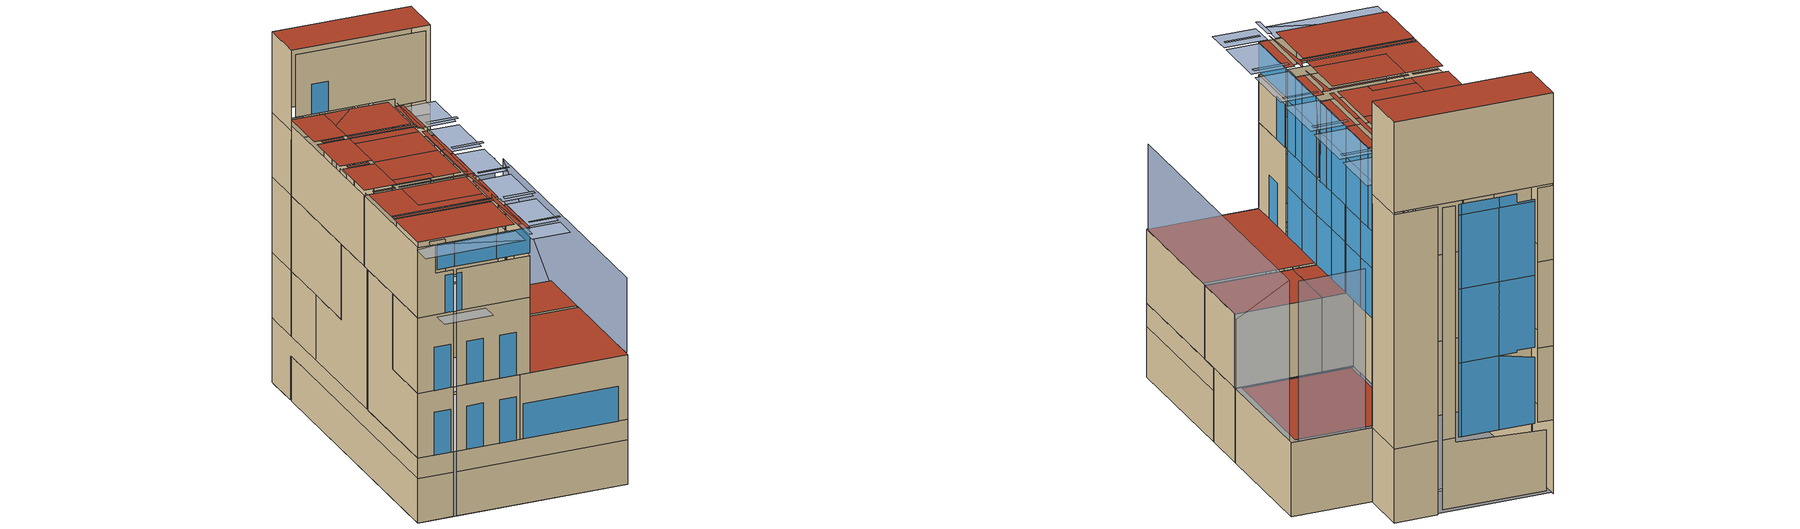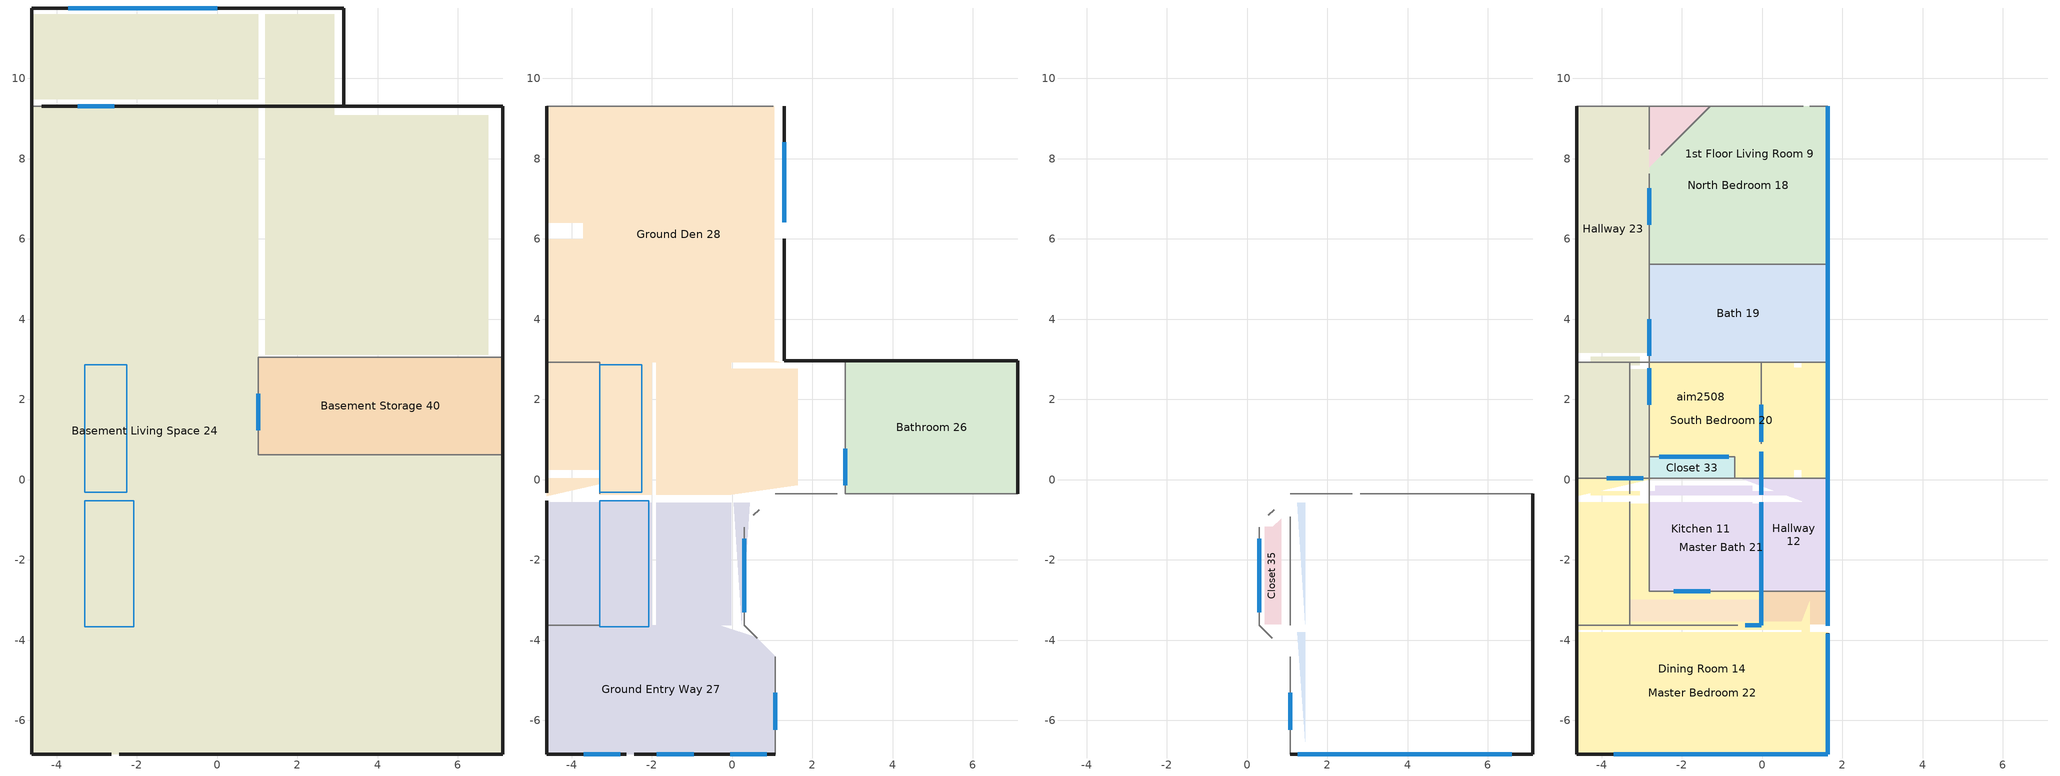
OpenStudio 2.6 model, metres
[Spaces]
Basement Living Space 24
 floor to Ground Den 28: 0.77,9.08 0.77,0.49 2.68,0.49 2.68,-0.12 -1.85,-0.32 -1.85,2.91 -2.25,2.91 -2.25,2.86 -3.3,2.86 -3.3,-0.32 -4.37,-0.32 -4.37,6.05 -3.66,6.05 -3.66,6.45 -4.37,6.45 -4.37,9.08 z0
 floor to Bathroom 26: 7.12,0.49 7.12,-0.35 2.82,-0.35 2.82,0.49 z0
 floor to Garage 16: 7.12,-0.35 7.12,-6.84 1.07,-6.84 1.07,-0.35 z0
 floor to Ground Entry Way 27: 0.9,-0.52 0.3,-1.12 0.3,-3.62 1.07,-4.4 1.07,-6.84 -4.62,-6.84 -4.62,-0.52 -3.3,-0.52 -3.3,-3.67 -2.07,-3.67 -2.07,-0.52 z0
 floor to Closet 35: 1.07,-0.35 1.07,-4.4 0.3,-3.62 0.3,-1.12 z0
 floor ground: 2.92,11.6 2.92,9.08 6.76,9.08 6.76,3.12 1.2,3.12 1.2,11.6 z-3.66; 1.02,11.6 1.02,9.48 -4.62,9.48 -4.62,11.6 z-3.66; 1.02,9.28 1.02,0.62 7.12,0.62 7.12,-6.84 -4.62,-6.84 -4.62,9.28 z-3.66
 wall outside: -2.44,-6.84 7.12,-6.84 7.12,0.62 / -4.62,9.28 -4.62,-6.84 -2.64,-6.84 z-3.66:-1.16; -2.44,-6.84 7.12,-6.84 7.12,0.62 / -4.62,-6.84 -2.64,-6.84 z-1.16:0; -3.86,11.76 -4.62,11.76 -4.62,9.3 / 0,11.76 -0.15,11.76 -1.98,11.76 z0:3.66; -3.86,11.76 -4.62,11.76 -4.62,9.3 z3.66:7.92; -3.86,11.76 -4.62,11.76 -4.62,9.3 z7.92:11.58; 7.12,3.06 7.12,9.3 3.15,9.3 3.15,11.76 1.02,11.76 z-3.66:0; -3.48,9.3 -2.56,9.3 z12.32:14.02; -4.62,11.76 -4.62,9.3 / 3.15,9.3 3.15,11.76 z11.58:16.15; 3.15,11.76 -4.62,11.76 z11.68:16.15; 0,11.76 -0.15,11.76 -1.98,11.76 z3.66:7.32; 0,11.76 -0.15,11.76 -1.98,11.76 -3.71,11.76 z7.32:10.97; 0,11.76 -0.15,11.76 -1.98,11.76 z10.97:11.5; 3.15,9.3 3.15,11.76 1.02,11.76 z0:11.58; 0.78,11.76 0.18,11.76 z0:11.48; -4.62,11.76,0 -4.62,11.76,-3.66 -4.62,9.48,-3.66 -4.62,9.48,-1.16 -4.62,-6.84,-1.16 -4.62,-6.84,0; 0.78,11.76,0 0.78,11.76,-3.46 -4.27,11.76,-3.46 -4.27,11.76,-0.43 0.18,11.76,-0.23 0.18,11.76,0; 1.63,9.3,11.1 1.63,9.3,3.66 1.3,9.3,3.66 1.3,9.3,0 3.15,9.3,0 3.15,9.3,11.1; -4.37,9.3,15.85 -4.37,9.3,12.32 -3.48,9.3,12.32 -3.48,9.3,14.02 -2.56,9.3,14.02 -2.56,9.3,12.32 1.18,9.3,12.32 1.18,9.3,11.91 2.9,9.3,11.91 2.9,9.3,15.85; -1.98,11.76,3.66 -1.98,11.76,0 -3.71,11.76,0 -3.71,11.76,3.26; -1.98,11.76,7.32 -1.98,11.76,3.66 -2.85,11.76,3.66 -2.85,11.76,3.76 -3.71,11.76,3.76 -3.71,11.76,7.32; -1.98,11.76,11.5 -1.98,11.76,10.97 -3.71,11.76,10.97 -3.71,11.76,11.06 -2.85,11.76,11.06 -2.85,11.76,11.5
 wall to Ground Den 28: -4.62,9.3 1.02,9.3 z0:3.66
 wall to 1st Floor Living Room 9: -4.62,9.3 1.02,9.3 / 1.18,9.3 1.63,9.3 z3.66:7.92
 wall to Hallway 23: -4.62,9.3 -2.82,9.3 z7.92:11.1
 wall to Closet 36: -2.82,9.3 -1.3,9.3 z7.92:11.1
 wall to North Bedroom 18: -1.24,9.3 1.02,9.3 z7.92:11.58; 1.18,9.3 1.39,9.3 z7.97:11.1
 wall to Basement Storage 40: 1.02,1.23 1.02,2.14 z-3.66:-1.52; 7.12,0.62 1.02,0.62 1.02,3.06 z-1.16:0; 1.02,3.06 7.12,3.06 z-3.66:0; 7.12,0.62 1.02,0.62 z-3.66:-1.16; 1.02,0.62,-1.16 1.02,0.62,-3.66 1.02,1.23,-3.66 1.02,1.23,-1.52 1.02,2.14,-1.52 1.02,2.14,-3.66 1.02,3.06,-3.66 1.02,3.06,-1.16
 window: -3.48,9.3 -2.56,9.3 z12.32:14.02; 0,11.76 -0.15,11.76 / -0.15,11.76 -1.98,11.76 z0:3.66; 0,11.76 -0.15,11.76 / -0.15,11.76 -1.98,11.76 z3.66:7.32; 0,11.76 -0.15,11.76 / -0.15,11.76 -1.98,11.76 / -1.98,11.76 -3.71,11.76 z7.32:10.97; 0,11.76 -0.15,11.76 / -0.15,11.76 -1.98,11.76 z10.97:11.5; -1.98,11.76,3.66 -1.98,11.76,0 -3.71,11.76,0 -3.71,11.76,3.26; -1.98,11.76,7.32 -1.98,11.76,3.66 -2.85,11.76,3.66 -2.85,11.76,3.76 -3.71,11.76,3.76 -3.71,11.76,7.32; -1.98,11.76,11.5 -1.98,11.76,10.97 -3.71,11.76,10.97 -3.71,11.76,11.06 -2.85,11.76,11.06 -2.85,11.76,11.5
 window inside: 1.02,1.23 1.02,2.14 z-3.66:-1.52
 roof outside: 6.81,3.12 6.81,9.08 1.48,9.08 1.48,3.12 z0; 3.15,9.3 3.15,11.76 -4.62,11.76 -4.62,9.3 z16.15
 skylight inside (Construction #1): -2.25,-0.32 -2.25,2.86 -3.3,2.86 -3.3,-0.32 z0; -2.07,-3.67 -2.07,-0.52 -3.3,-0.52 -3.3,-3.67 z0
Basement Storage 40
 floor to Bathroom 26: 7.12,2.96 7.12,0.89 2.82,0.89 2.82,2.96 z0
 floor to Ground Den 28: 2.82,2.96 2.82,0.89 1.27,0.89 1.27,2.96 z0
 floor ground: 7.12,3.06 7.12,0.62 1.02,0.62 1.02,3.06 z-3.66
 wall outside: 7.12,0.62 7.12,3.06 z-3.66:0
Ground Entry Way 27
 floor to Master Bedroom 22: -3.3,-0.56 -3.3,-3.62 -4.62,-3.62 -4.62,-0.56 z7.92
 floor to Dining Room 14: -0.31,-3.62 0.6,-3.93 1.07,-4.4 1.07,-6.84 -4.62,-6.84 -4.62,-3.62 z3.66
 floor to Kitchen 11: -2,-0.57 -2,-3.62 -3.3,-3.62 -3.3,-0.57 z3.66; -0.03,-0.57 -0.03,-3.62 -1.89,-3.62 -1.89,-0.57 z3.66
 floor to Hallway 12: 0.44,-0.57 0.24,-3.6 0.03,-0.57 z3.66
 floor to Basement Living Space 24: -2.07,-0.52 -2.07,-3.67 -3.3,-3.67 -3.3,-0.52 z0
 wall outside: -0.05,-6.84 0.87,-6.84 / -1.88,-6.84 -0.96,-6.84 / -3.71,-6.84 -2.79,-6.84 z0:2.44; -2.44,-6.84,3.66 -2.44,-6.84,0 -1.88,-6.84,0 -1.88,-6.84,2.44 -0.96,-6.84,2.44 -0.96,-6.84,0 -0.05,-6.84,0 -0.05,-6.84,2.44 0.87,-6.84,2.44 0.87,-6.84,0 1.07,-6.84,0 1.07,-6.84,3.66; -4.62,-0.52,7.92 -4.62,-0.52,0 -4.62,-6.84,0 -4.62,-6.84,3.66 -4.62,-3.62,3.66 -4.62,-3.62,7.92; -4.62,-6.84,3.66 -4.62,-6.84,0 -3.71,-6.84,0 -3.71,-6.84,2.44 -2.79,-6.84,2.44 -2.79,-6.84,0 -2.64,-6.84,0 -2.64,-6.84,3.66
 wall to Kitchen 11: -3.3,-3.62 -3.3,-0.55 z3.66:7.92
 wall to Dining Room 14: -4.62,-3.62 -3.3,-3.62 z3.66:7.92
 wall to Garage 16: 1.07,-6.23 1.07,-5.31 z0:2.13; 1.07,-6.84,3.66 1.07,-6.84,0 1.07,-6.23,0 1.07,-6.23,2.13 1.07,-5.31,2.13 1.07,-5.31,0 1.07,-4.41,0 1.07,-4.41,3.66
 wall to Closet 35: 0.63,-3.96 0.3,-3.62 / 0.53,-0.89 0.67,-0.75 z0:3.66; 0.3,-3.31 0.3,-1.48 z0:2.13; 0.3,-3.62,3.66 0.3,-3.62,0 0.3,-3.31,0 0.3,-3.31,2.13 0.3,-1.48,2.13 0.3,-1.48,0 0.3,-1.19,0 0.3,-1.19,3.66
 window: -0.05,-6.84 0.87,-6.84 / -1.88,-6.84 -0.96,-6.84 / -3.71,-6.84 -2.79,-6.84 z0:2.44
 window inside: 1.07,-6.23 1.07,-5.31 / 0.3,-3.31 0.3,-1.48 z0:2.13
Ground Den 28
 floor to Hallway 23: -3.3,2.93 -3.3,0.25 -4.62,0.25 -4.62,2.93 z7.92
 floor to Master Bedroom 22: -2.65,0.03 -4.62,-0.41 -4.62,0.03 z7.92
 floor to 1st Floor Living Room 9: 1.05,9.3 1.05,2.96 1.22,2.93 -4.62,2.93 -4.62,6 -3.71,6 -3.71,6.4 -4.62,6.4 -4.62,9.3 z3.66
 floor to aim2508: -2,2.93 -2,-0.37 -3.3,-0.37 -3.3,2.93 z3.66; -0.03,2.93 -0.03,-0.37 -1.89,-0.37 -1.89,2.93 z3.66
 floor to Hallway 12: 1.63,2.76 1.63,-0.14 -0.03,-0.38 -0.03,2.76 z3.66
 floor to Basement Living Space 24: -2.25,2.86 -2.25,-0.32 -3.3,-0.32 -3.3,2.86 z0
 wall outside: -4.62,9.3 -4.62,6.2 / 2.82,2.96 1.3,2.96 1.3,6.01 z0:3.66; 1.3,6.41 1.3,8.41 z0:1.98; -4.62,2.93,7.92 -4.62,2.93,3.66 -4.62,6.2,3.66 -4.62,6.2,0 -4.62,-0.32,0 -4.62,-0.32,7.92; 1.3,6.41,3.66 1.3,6.41,1.98 1.3,8.41,1.98 1.3,8.41,0 1.3,9.3,0 1.3,9.3,3.66
 wall to 1st Floor Living Room 9: -3.3,2.93 -4.62,2.93 z3.66:7.92
 wall to aim2508: -3.3,-0.35 -3.3,2.93 z3.66:7.92
 wall to Garage 16: 1.07,-0.35 2.62,-0.35 z0:3.66
 wall to Bathroom 26: 2.82,-0.14 2.82,0.77 z0:2.13; 2.82,-0.35,3.66 2.82,-0.35,0 2.82,-0.14,0 2.82,-0.14,2.13 2.82,0.77,2.13 2.82,0.77,0 2.82,2.96,0 2.82,2.96,3.66
 window: 1.3,6.41 1.3,8.41 z0:1.98
 window inside: 2.82,-0.14 2.82,0.77 z0:2.13
 roof outside: 2.82,-0.35 2.82,2.96 1.65,2.96 1.65,-0.35 z3.66
Bathroom 26
 wall outside: 7.12,-0.35 7.12,2.96 2.82,2.96 z0:3.66
 wall to Garage 16: 2.82,-0.35 7.12,-0.35 z0:3.66
 roof outside: 7.12,-0.35 7.12,2.96 2.82,2.96 2.82,-0.35 z3.66
Garage 16
 floor to Hallway 12: 1.45,-0.57 1.45,-3.6 1.25,-0.57 z3.66
 floor to Dining Room 14: 1.45,-3.81 1.45,-6.53 1.25,-3.81 z3.66
 wall outside: 1.26,-6.84 6.59,-6.84 z0:1.98; 7.12,-6.84 7.12,-0.35 z0:3.66; 1.07,-6.84,3.66 1.07,-6.84,0 1.26,-6.84,0 1.26,-6.84,1.98 6.59,-6.84,1.98 6.59,-6.84,0 7.12,-6.84,0 7.12,-6.84,3.66
 wall to Closet 35: 1.07,-0.92 1.07,-3.62 z0:3.66
 window: 1.26,-6.84 6.59,-6.84 z0:1.98
 roof outside: 7.12,-6.84 7.12,-0.57 1.63,-0.57 1.63,-6.84 z3.66
Closet 35
 floor to Hallway 12: 0.84,-0.98 0.84,-3.6 0.44,-3.6 0.44,-1.18 0.64,-1.18 z3.66
Dining Room 14
 floor to Master Bedroom 22: 1.63,-3.8 1.63,-6.84 -4.62,-6.84 -4.62,-3.8 z7.92
 wall outside: -1.88,-6.84 -0.96,-6.84 / -0.05,-6.84 0.87,-6.84 / -3.71,-6.84 -2.79,-6.84 z3.66:6.1; -4.62,-3.62 -4.62,-6.84 z3.66:7.92; 1.63,-5.69 1.63,-4.78 z3.66:5.79; -2.44,-6.84,7.92 -2.44,-6.84,3.66 -1.88,-6.84,3.66 -1.88,-6.84,6.1 -0.96,-6.84,6.1 -0.96,-6.84,3.66 -0.05,-6.84,3.66 -0.05,-6.84,6.1 0.87,-6.84,6.1 0.87,-6.84,3.66 1.63,-6.84,3.66 1.63,-6.84,7.92; 1.63,-6.84,7.92 1.63,-6.84,3.66 1.63,-5.69,3.66 1.63,-5.69,5.79 1.63,-4.78,5.79 1.63,-4.78,3.66 1.63,-3.83,3.66 1.63,-3.83,7.92; -4.62,-6.84,7.92 -4.62,-6.84,3.66 -3.71,-6.84,3.66 -3.71,-6.84,6.1 -2.79,-6.84,6.1 -2.79,-6.84,3.66 -2.64,-6.84,3.66 -2.64,-6.84,7.92
 wall to Kitchen 11: -0.03,-3.62 -0.43,-3.62 z3.66:4.47; -0.03,-3.62 -0.43,-3.62 z4.47:5.28; -0.03,-3.62 -0.43,-3.62 z5.28:6.1; -0.03,-3.62 -0.43,-3.62 z6.1:7.92; -0.61,-3.62 -3.3,-3.62 z3.66:7.92
 window: -1.88,-6.84 -0.96,-6.84 / -0.05,-6.84 0.87,-6.84 / -3.71,-6.84 -2.79,-6.84 z3.66:6.1; 1.63,-5.69 1.63,-4.78 z3.66:5.79
 window inside: -0.03,-3.62 -0.43,-3.62 z3.66:4.47; -0.03,-3.62 -0.43,-3.62 z4.47:5.28; -0.03,-3.62 -0.43,-3.62 z5.28:6.1; -0.03,-3.62 -0.43,-3.62 z6.1:7.92
Master Bedroom 22
 wall outside: -2.44,-6.84 -2.18,-6.84 / 1.63,-4.86 1.63,-3.94 / -3.1,-6.84 -2.64,-6.84 z7.92:10.06; -4.62,0.03 -4.62,-6.84 z7.92:11.89; 1.63,-3.64 1.63,-2.78 z7.92:10.36; 1.63,-3.64 1.63,-2.78 z10.36:11.89; -3.53,-6.84 -2.56,-6.84 -0.2,-6.84 1.63,-6.84 1.63,-3.84 z10.46:11.89; -2.44,-6.84,10.26 -2.44,-6.84,10.06 -2.18,-6.84,10.06 -2.18,-6.84,7.92 1.63,-6.84,7.92 1.63,-6.84,10.26; 1.63,-6.84,10.27 1.63,-6.84,7.92 1.63,-4.86,7.92 1.63,-4.86,10.06 1.63,-3.94,10.06 1.63,-3.94,7.92 1.63,-3.83,7.92 1.63,-3.83,10.27; -4.62,-6.84,11.89 -4.62,-6.84,7.92 -3.1,-6.84,7.92 -3.1,-6.84,10.06 -2.64,-6.84,10.06 -2.64,-6.84,10.27 -3.65,-6.84,10.27 -3.65,-6.84,11.89
 wall to Hallway 23: -2.97,0.03 -3.88,0.03 z7.92:10.06; -2.82,0.03,11.89 -2.82,0.03,7.92 -2.97,0.03,7.92 -2.97,0.03,10.06 -3.88,0.03,10.06 -3.88,0.03,7.92 -4.62,0.03,7.92 -4.62,0.03,11.89
 wall to Master Bath 21: -2.82,-2.78 -2.82,0.03 z7.92:11.89; -1.3,-2.78 -2.21,-2.78 z7.92:10.06; 1.63,-2.78,11.89 1.63,-2.78,7.92 -1.3,-2.78,7.92 -1.3,-2.78,10.06 -2.21,-2.78,10.06 -2.21,-2.78,7.92 -2.82,-2.78,7.92 -2.82,-2.78,11.89
 window: -2.44,-6.84 -2.18,-6.84 / 1.63,-4.86 1.63,-3.94 / -3.1,-6.84 -2.64,-6.84 z7.92:10.06; 1.63,-3.64 1.63,-2.78 z7.92:10.36; 1.63,-3.64 1.63,-2.78 z10.36:11.89; -3.53,-6.84 -2.56,-6.84 / -2.56,-6.84 -0.2,-6.84 / -0.2,-6.84 1.63,-6.84 / 1.63,-6.84 1.63,-3.84 z10.46:11.89
 window inside: -2.97,0.03 -3.88,0.03 / -1.3,-2.78 -2.21,-2.78 z7.92:10.06
 roof outside: 1.63,-6.84 1.63,-3.84 1.19,-3.84 1.19,-6.84 z11.89; 1.19,-6.69 1.19,-3.03 0.98,-3.54 0.98,-3.74 z12.19; 0.98,-3.74 0.98,-3.54 -4.62,-3.54 -4.62,-3.74 z12.22; -3.06,-0.39 -3.06,-0.29 -4.27,-0.29 -4.27,-0.39 z12.22; 0.78,-6.84 0.78,-3.84 -4.62,-3.84 -4.62,-6.84 z12.22; 0.78,-3.44 0.78,-2.78 -2.82,-2.78 -2.82,-0.59 -4.62,-0.59 -4.62,-3.44 z12.22
1st Floor Living Room 9
 floor to Hallway 23: -2.82,9.3 -2.82,3.19 -4.62,3.19 -4.62,9.3 z7.92
 floor to Closet 36: -1.3,9.3 -2.82,7.78 -2.82,9.3 z7.92
 floor to North Bedroom 18: 1.63,9.3 1.63,5.37 -2.82,5.37 -2.82,7.78 -1.3,9.3 z7.92
 floor to Bath 19: 1.63,5.37 1.63,2.93 -2.82,2.93 -2.82,5.37 z7.92
 wall outside: -4.62,9.3 -4.62,2.93 z3.66:7.92; 1.63,2.92 1.63,4.55 1.63,6.19 1.63,7.77 1.63,9.3 z3.66:6.1; 1.63,2.92 1.63,4.55 1.63,6.19 1.63,7.77 1.63,9.3 z6.1:7.92
 wall to aim2508: -3.3,2.93 -0.03,2.93 z3.66:7.92
 window: 1.63,2.92 1.63,4.55 / 1.63,4.55 1.63,6.19 / 1.63,6.19 1.63,7.77 / 1.63,7.77 1.63,9.3 z3.66:6.1; 1.63,2.92 1.63,4.55 / 1.63,4.55 1.63,6.19 / 1.63,6.19 1.63,7.77 / 1.63,7.77 1.63,9.3 z6.1:7.92
Hallway 23
 wall outside: -4.62,9.3 -4.62,0.03 z7.92:11.89
 wall to Closet 36: -2.82,8.24 -2.82,9.3 z7.92:11.89
 wall to North Bedroom 18: -2.82,6.36 -2.82,7.27 z7.92:10.06; -2.82,5.37,11.89 -2.82,5.37,7.92 -2.82,6.36,7.92 -2.82,6.36,10.06 -2.82,7.27,10.06 -2.82,7.27,7.92 -2.82,7.63,7.92 -2.82,7.63,11.89
 wall to Bath 19: -2.82,3.08 -2.82,4 z7.92:10.06; -2.82,2.93,11.89 -2.82,2.93,7.92 -2.82,3.08,7.92 -2.82,3.08,10.06 -2.82,4,10.06 -2.82,4,7.92 -2.82,5.37,7.92 -2.82,5.37,11.89
 wall to Closet 33: -2.82,0.03 -2.82,0.57 z7.92:11.89
 wall to South Bedroom 20: -2.82,1.86 -2.82,2.78 z7.92:10.06; -2.82,0.57,11.89 -2.82,0.57,7.92 -2.82,1.86,7.92 -2.82,1.86,10.06 -2.82,2.78,10.06 -2.82,2.78,7.92 -2.82,2.93,7.92 -2.82,2.93,11.89
 window inside: -2.82,6.36 -2.82,7.27 / -2.82,3.08 -2.82,4 / -2.82,1.86 -2.82,2.78 z7.92:10.06
 roof outside: -2.82,0.03 -2.82,2.76 -4.62,2.76 -4.62,0.03 z12.22; -2.82,3.16 -2.82,6.01 -4.62,6.01 -4.62,3.16 z12.22; -2.82,6.41 -2.82,9.3 -4.62,9.3 -4.62,6.41 z12.22; -3.06,2.86 -3.06,3.06 -4.27,3.06 -4.27,2.86 z12.22; -3.06,6.11 -3.06,6.31 -4.27,6.31 -4.27,6.11 z12.22
Hallway 12
 floor to South Bedroom 20: 1.46,2.79 1.46,0.25 -0.05,0.25 -0.05,0.66 0.15,0.66 0.15,2.79 z7.92
 floor to Master Bath 21: 1.63,0.03 1.63,-2.78 -0.05,-2.78 -0.05,-0.56 1.06,-0.56 -0.55,0.03 z7.92
 floor to Master Bedroom 22: 1.63,-2.78 1.63,-3.6 -0.05,-3.6 -0.05,-2.78 z7.92
 wall outside: 1.63,-3.64 1.63,-2 1.63,-0.36 1.63,1.28 1.63,2.72 z3.66:6.1; 1.63,-3.64 1.63,-2 1.63,-0.36 1.63,1.28 1.63,2.72 z6.1:7.92
 wall to aim2508: -0.03,1.86 -0.03,0.95 z3.66:5.79; -0.03,0.7 -0.03,-0.37 z3.66:4.47; -0.03,0.7 -0.03,-0.37 z4.47:5.28; -0.03,0.7 -0.03,-0.37 z5.28:6.1; -0.03,0.7 -0.03,-0.37 z6.1:7.92; -0.03,2.93,7.92 -0.03,2.93,3.66 -0.03,1.86,3.66 -0.03,1.86,5.79 -0.03,0.95,5.79 -0.03,0.95,3.66 -0.03,0.9,3.66 -0.03,0.9,7.92
 wall to Kitchen 11: -0.03,-0.57 -0.03,-2 -0.03,-3.62 z3.66:4.47; -0.03,-0.56 -0.03,-2 -0.03,-3.62 z4.47:5.28; -0.03,-0.56 -0.03,-2 -0.03,-3.62 z5.28:6.1; -0.03,-0.57 -0.03,-2 -0.03,-3.62 z6.1:7.92
 window: 1.63,-3.64 1.63,-2 / 1.63,-2 1.63,-0.36 / 1.63,-0.36 1.63,1.28 / 1.63,1.28 1.63,2.72 z3.66:6.1; 1.63,-3.64 1.63,-2 / 1.63,-2 1.63,-0.36 / 1.63,-0.36 1.63,1.28 / 1.63,1.28 1.63,2.72 z6.1:7.92
 window inside: -0.03,1.86 -0.03,0.95 z3.66:5.79; -0.03,0.7 -0.03,-0.37 / -0.03,-0.57 -0.03,-2 / -0.03,-2 -0.03,-3.62 z3.66:4.47; -0.03,0.7 -0.03,-0.37 / -0.03,-0.56 -0.03,-2 / -0.03,-2 -0.03,-3.62 z4.47:5.28; -0.03,0.7 -0.03,-0.37 / -0.03,-0.56 -0.03,-2 / -0.03,-2 -0.03,-3.62 z5.28:6.1; -0.03,0.7 -0.03,-0.37 / -0.03,-0.57 -0.03,-2 / -0.03,-2 -0.03,-3.62 z6.1:7.92
aim2508
 floor to South Bedroom 20: -0.25,2.93 -0.25,0.03 -0.69,0.03 -0.69,0.57 -2.82,0.57 -2.82,2.93 z7.92
 floor to Closet 33: -0.69,0.57 -0.69,0.03 -2.82,0.03 -2.82,0.57 z7.92
 floor to Master Bath 21: -0.25,-0.15 -0.25,-0.35 -2.66,-0.35 -2.66,-0.15 z7.92
Kitchen 11
 floor to Master Bedroom 22: -0.03,-2.99 -0.03,-3.62 -3.3,-3.62 -3.3,-2.99 z7.92
 floor to Master Bath 21: -0.25,-0.56 -0.25,-2.78 -2.82,-2.78 -2.82,-0.56 z7.92
North Bedroom 18
 wall outside: 1.63,5.37 1.63,6.22 1.63,7.77 1.63,9.3 z7.92:10.36; 1.63,5.37 1.63,6.22 1.63,7.77 1.63,9.3 z10.36:11.89
 wall to Bath 19: -2.82,5.37 1.63,5.37 z7.92:11.89
 wall to Closet 36: -1.3,9.3 -2.52,8.08 z7.92:11.89
 window: 1.63,5.37 1.63,6.22 / 1.63,6.22 1.63,7.77 / 1.63,7.77 1.63,9.3 z7.92:10.36; 1.63,5.37 1.63,6.22 / 1.63,6.22 1.63,7.77 / 1.63,7.77 1.63,9.3 z10.36:11.89
 roof outside: 1.63,6.41 1.63,9.3 1.19,9.3 1.19,6.41 z11.89; 1.19,5.6 1.19,9.05 0.98,6.31 0.98,6.11 z12.19; 0.98,6.11 0.98,6.31 -2.82,6.31 -2.82,6.11 z12.22; 0.78,5.37 0.78,6.01 -2.82,6.01 -2.82,5.37 z12.22; 0.78,6.41 0.78,9.3 -1.3,9.3 -2.82,7.78 -2.82,6.41 z12.22
Bath 19
 wall outside: 1.63,2.93 1.63,4.55 1.63,5.37 z7.92:10.36; 1.63,2.93 1.63,4.55 1.63,5.37 z10.36:11.89
 wall to South Bedroom 20: -2.82,2.93 1.63,2.93 z7.92:11.89
 window: 1.63,2.93 1.63,4.55 / 1.63,4.55 1.63,5.37 z7.92:10.36; 1.63,2.93 1.63,4.55 / 1.63,4.55 1.63,5.37 z10.36:11.89
 roof outside: 1.63,2.93 1.63,5.37 1.19,5.37 1.19,2.93 z11.89; 1.19,2.93 1.19,5.37 0.98,5.37 0.98,2.93 z12.19; 0.78,2.93 0.78,5.37 -2.82,5.37 -2.82,2.93 z12.22
Closet 36
 roof outside: -2.82,7.78 -1.3,9.3 -2.82,9.3 z12.22
Master Bath 21
 wall outside: 1.63,-0.36 1.63,-0.16 z8.02:10.36; 1.63,-2.78 1.63,-2 1.63,-0.36 z7.92:10.36; 1.63,-2.78 1.63,-2 1.63,-0.36 z10.36:11.89; 1.63,-0.43,11.89 1.63,0.03,9.27 1.63,0.03,11.89
 wall to South Bedroom 20: 1.63,0.03 -0.69,0.03 z7.92:11.89
 wall to Closet 33: -0.69,0.03 -2.82,0.03 z7.92:11.89
 window: 1.63,-0.36 1.63,-0.16 z8.02:10.36; 1.63,-2.78 1.63,-2 / 1.63,-2 1.63,-0.36 z7.92:10.36; 1.63,-2.78 1.63,-2 / 1.63,-2 1.63,-0.36 z10.36:11.89; 1.63,-0.43,11.89 1.63,0.03,9.27 1.63,0.03,11.89
 roof outside: 1.63,-2.78 1.63,-0.59 1.19,-0.59 1.19,-2.78 z11.89; 1.19,-2.62 1.19,-0.59 1.39,-0.29 0.98,-0.29 0.98,-0.39 z12.19; 0.98,-0.39 0.98,-0.29 -2.82,-0.29 -2.82,-0.39 z12.22; 0.78,-2.78 0.78,-0.59 -2.82,-0.59 -2.82,-2.78 z12.22
South Bedroom 20
 wall outside: 1.63,0.03 1.63,0.73 1.63,1.28 1.63,2.93 z7.92:10.36; 1.63,0.03 1.63,0.73 1.63,1.28 1.63,2.93 z10.36:11.89
 wall to Closet 33: -2.57,0.57 -0.84,0.57 z7.92:9.96; -0.69,0.57 -0.69,0.03 z7.92:11.89; -2.82,0.57,11.89 -2.82,0.57,7.92 -2.57,0.57,7.92 -2.57,0.57,9.96 -0.84,0.57,9.96 -0.84,0.57,7.92 -0.69,0.57,7.92 -0.69,0.57,11.89
 window: 1.63,0.03 1.63,0.73 / 1.63,0.73 1.63,1.28 / 1.63,1.28 1.63,2.93 z7.92:10.36; 1.63,0.03 1.63,0.73 / 1.63,0.73 1.63,1.28 / 1.63,1.28 1.63,2.93 z10.36:11.89
 window inside: -2.57,0.57 -0.84,0.57 z7.92:9.96
 roof outside: 1.63,0.03 1.63,2.93 1.19,2.93 1.19,0.03 z11.89; 1.19,0.03 1.19,2.93 0.98,2.93 0.98,0.03 z12.19; 0.78,0.03 0.78,2.93 -2.82,2.93 -2.82,0.57 -0.69,0.57 -0.69,0.03 z12.22
Closet 33
 roof outside: -0.69,0.03 -0.69,0.57 -2.82,0.57 -2.82,0.03 z12.22
shading: 6.76,9.3 3.51,9.3 z-0.03:7.92; 7.12,-6.68,7.92 7.12,-6.68,3.69 7.12,3.16,3.49 7.12,9.05,7.92; 7.12,9.05,7.92 7.12,3.16,3.49 7.12,3.16,-0.03 7.12,9.05,-0.03; -0.95,-8.06 -0.95,-7.14 -3.66,-7.14 -3.66,-8.06 z7.92; 3.31,-8.21 3.31,-6.89 1.19,-6.89 1.19,-8.21 z11.89; 3.31,-6.69 3.31,-3.84 1.59,-3.84 1.59,-6.69 z11.89; 3.31,-3.44 3.31,-0.59 1.59,-0.59 1.59,-3.44 z11.89; 3.31,-0.09 3.31,2.76 1.59,2.76 1.59,-0.09 z11.89; 3.31,3.16 3.31,6.01 1.59,6.01 1.59,3.16 z11.89; 3.31,6.41 3.31,9.05 1.59,9.05 1.59,6.41 z11.89; 0.78,-8.21 -3.46,-6.89 -4.77,-7.09 -4.77,-8.21 z11.89; 0.78,-8.21 0.78,-6.89 -3.46,-6.89 z11.89; 3.31,-6.89 3.31,-6.79 1.59,-6.79 1.59,-6.89 z12.19; 3.31,-3.74 3.31,-3.54 1.59,-3.54 1.59,-3.74 z12.19; 3.31,-0.39 3.31,-0.29 1.59,-0.29 1.59,-0.39 z12.19; 3.31,2.86 3.31,3.06 1.59,3.06 1.59,2.86 z12.19; 3.31,6.11 3.31,6.31 1.59,6.31 1.59,6.11 z12.19; 1.19,-8.21 1.19,-6.89 0.98,-6.89 0.98,-8.21 z12.19
[Building]
Urban House MEP
[Construction]
Construction #1: Material:AirWall #1
[Material:AirWall]
Material:AirWall #1
[ThermalZone] Use Ideal Air Loads=No
Zone Default; ThermalZone #1; ThermalZone #2; ThermalZone #3; ThermalZone #4; ThermalZone #5; ThermalZone #6; ThermalZone #7; ThermalZone #8; ThermalZone #9; ThermalZone #10; ThermalZone #11; ThermalZone #12; ThermalZone #13; ThermalZone #14; ThermalZone #15; ThermalZone #16; ThermalZone #17; ThermalZone #18; ThermalZone #19
[Sizing:Zone] Zone Cooling Design Supply Air Temperature Input Method=SupplyAirTemperature; Zone Cooling Design Supply Air Temperature {C}=14; Zone Cooling Design Supply Air Temperature Difference {deltaC}=11.11; Zone Heating Design Supply Air Temperature Input Method=SupplyAirTemperature; Zone Heating Design Supply Air Temperature {C}=40; Zone Heating Design Supply Air Temperature Difference {deltaC}=11.11; Zone Cooling Design Supply Air Humidity Ratio {kg-H2O/kg-air}=0.0085; Zone Heating Design Supply Air Humidity Ratio {kg-H2O/kg-air}=0.008; Cooling Design Air Flow Method=DesignDay; Heating Design Air Flow Method=DesignDay; Account for Dedicated Outdoor Air System=No; Dedicated Outdoor Air System Control Strategy=NeutralSupplyAir; Dedicated Outdoor Air Low Setpoint Temperature for Design {C}=autosize; Dedicated Outdoor Air High Setpoint Temperature for Design {C}=autosize
Zone Default; ThermalZone #1; ThermalZone #2; ThermalZone #3; ThermalZone #4; ThermalZone #5; ThermalZone #6; ThermalZone #7; ThermalZone #8; ThermalZone #9; ThermalZone #10; ThermalZone #11; ThermalZone #12; ThermalZone #13; ThermalZone #14; ThermalZone #15; ThermalZone #16; ThermalZone #17; ThermalZone #18; ThermalZone #19
[Space]
Name | Thermal Zone
Basement Living Space 24 | Zone Default
Ground Entry Way 27 | ThermalZone #1
Garage 16 | ThermalZone #2
Dining Room 14 | ThermalZone #3
Master Bedroom 22 | ThermalZone #4
Ground Den 28 | ThermalZone #5
1st Floor Living Room 9 | ThermalZone #6
Hallway 23 | ThermalZone #7
Basement Storage 40 | ThermalZone #8
Bathroom 26 | ThermalZone #9
Hallway 12 | ThermalZone #10
aim2508 | ThermalZone #11
Kitchen 11 | ThermalZone #12
North Bedroom 18 | ThermalZone #13
Bath 19 | ThermalZone #14
Closet 36 | ThermalZone #15
Master Bath 21 | ThermalZone #16
South Bedroom 20 | ThermalZone #17
Closet 33 | ThermalZone #18
Closet 35 | ThermalZone #19
